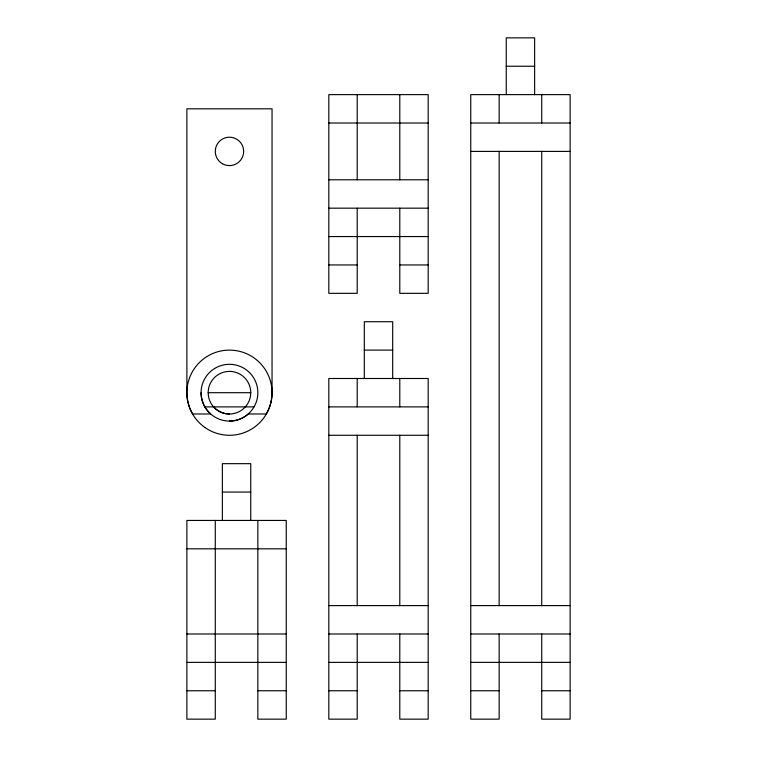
<?xml version="1.0" encoding="UTF-8"?>
<svg xmlns="http://www.w3.org/2000/svg" width="757" height="757" viewBox="0 0 757 757"><rect width="100%" height="100%" fill="white"/><g stroke="black" fill="none" stroke-linecap="round" stroke-linejoin="round"><path stroke-width="1.14" d="M506.244 66.237L534.631 66.237M328.822 123.013L428.178 123.013M470.759 123.013L570.116 123.013M470.759 151.4L570.116 151.4M328.822 179.787L428.178 179.787M328.822 208.175L428.178 208.175M328.822 236.562L428.178 236.562M328.822 264.95L357.209 264.95M399.791 264.95L428.178 264.95M364.306 350.113L392.694 350.113M208.175 392.694L250.756 392.694A21.291 21.291 0 0 0 218.82 374.251A21.291 21.291 0 0 0 218.82 411.136A21.291 21.291 0 0 0 250.756 392.694M204.882 406.887L254.049 406.887M328.822 406.887L428.178 406.887M328.822 435.275L428.178 435.275M222.369 492.05L250.756 492.05M186.884 548.825L286.241 548.825M328.822 605.6L428.178 605.6M470.759 605.6L570.116 605.6M186.884 633.988L286.241 633.988M328.822 633.988L428.178 633.988M470.759 633.988L570.116 633.988M186.884 662.375L286.241 662.375M328.822 662.375L428.178 662.375M470.759 662.375L570.116 662.375M186.884 690.763L215.272 690.763M257.853 690.763L286.241 690.763M328.822 690.763L357.209 690.763M399.791 690.763L428.178 690.763M470.759 690.763L499.147 690.763M541.728 690.763L570.116 690.763M541.728 94.625L541.728 123.013M541.728 151.4L541.728 605.6M541.728 633.988L541.728 719.15L570.116 719.15L570.116 94.625L470.759 94.625L470.759 719.15L499.147 719.15L499.147 633.988M534.631 94.625L534.631 37.85L506.244 37.85L506.244 94.625M499.147 94.625L499.147 123.013M499.147 151.4L499.147 605.6M399.791 94.625L399.791 179.787M399.791 208.175L399.791 293.338L428.178 293.338L428.178 94.625L328.822 94.625L328.822 293.338L357.209 293.338L357.209 208.175M399.791 378.5L399.791 406.887M399.791 435.275L399.791 605.6M399.791 633.988L399.791 719.15L428.178 719.15L428.178 378.5L328.822 378.5L328.822 719.15L357.209 719.15L357.209 633.988M392.694 378.5L392.694 321.725L364.306 321.725L364.306 378.5M357.209 94.625L357.209 179.787M357.209 378.5L357.209 406.887M357.209 435.275L357.209 605.6M257.853 520.438L257.853 719.15L286.241 719.15L286.241 520.438L186.884 520.438L186.884 719.15L215.272 719.15L215.272 520.438M250.756 520.438L250.756 463.663L222.369 463.663L222.369 520.438M229.466 421.081A28.388 28.388 0 0 0 256.727 384.774A28.388 28.388 0 0 0 214.259 368.725A28.388 28.388 0 0 0 210.692 413.984L192.59 413.984A42.581 42.581 0 0 1 186.884 392.694L186.884 108.819L272.047 108.819L272.047 392.694A42.581 42.581 0 0 1 266.341 413.984L248.239 413.984A28.388 28.388 0 0 1 201.078 392.694M229.466 413.984A21.291 21.291 0 0 1 213.597 406.887M204.948 427.506A42.581 42.581 0 0 0 271.877 396.517A42.581 42.581 0 0 0 211.572 354.049A42.581 42.581 0 0 0 204.948 427.506M222.369 163.692A14.194 14.194 0 0 0 243.659 151.4A14.194 14.194 0 0 0 222.369 139.108A14.194 14.194 0 0 0 222.369 163.692"/></g></svg>
